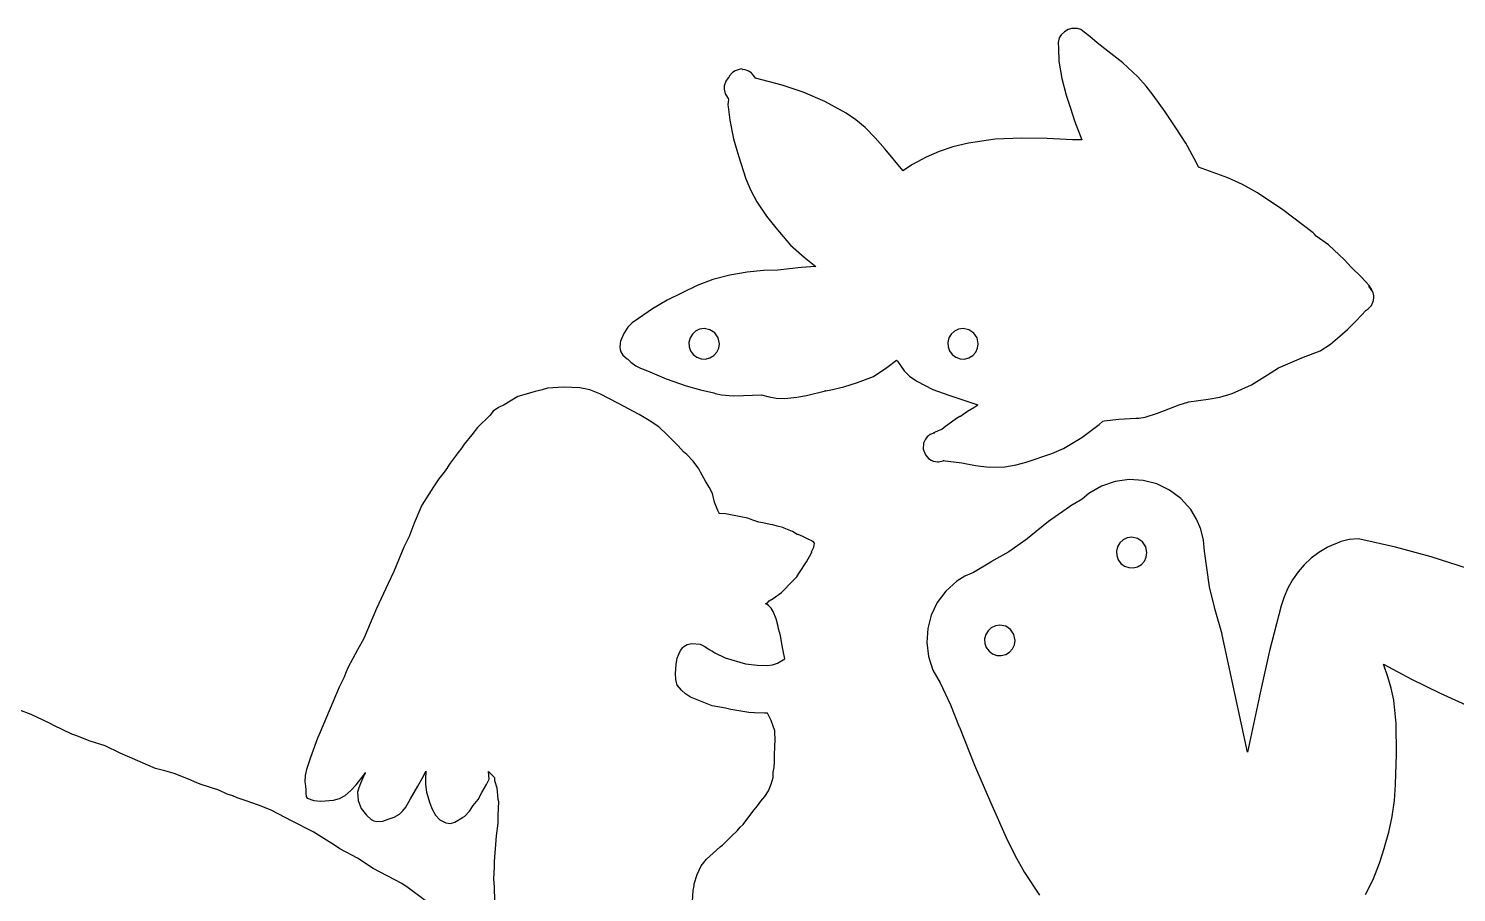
# Model space of a CAD drawing. Extents: x -104 to 747, y 152 to 800.
# Drawn here: x 135.1 to 368.5, y 658.7 to 800 of the extents above; entities that cross this region are included whole.
import ezdxf

# ---------------------------------------------------------------- set-up
doc = ezdxf.new("R2010")
doc.units = 0

msp = doc.modelspace()

# ---------------------------------------------------------------- linework, layer by layer
for p, q in [((303.904, 798.960828), (303.574, 798.45)), ((304.435, 799.445125), (303.904, 798.960828)), ((305.05225, 799.815609), (304.435, 799.445125)), ((305.641, 799.985), (305.05225, 799.815609)), ((305.643, 799.981), (305.641, 799.985)), ((306.561266, 799.969516), (305.643, 799.981)), ((307.094125, 799.811875), (306.561266, 799.969516)), ((307.649, 799.381), (307.094125, 799.811875)), ((308.602, 798.674), (307.649, 799.381)), ((309.762, 797.663), (308.602, 798.674)), ((303.574, 798.45), (303.396625, 797.696875)), ((303.396625, 797.696875), (303.427, 797.297)), ((303.427, 797.297), (303.465, 797.107)), ((303.465, 797.107), (303.468, 796.752)), ((303.468, 796.752), (303.51, 794.678)), ((311.518, 796.312), (309.762, 797.663)), ((314.010875, 794.380625), (311.518, 796.312)), ((303.51, 794.678), (304.026125, 791.83)), ((316.461, 792.114), (314.010875, 794.380625)), ((249.461, 791.924), (249.087, 791.382)), ((249.538, 792.001), (249.461, 791.924)), ((249.618, 792.201), (249.538, 792.001)), ((250.138, 792.778), (249.618, 792.201)), ((250.606, 793.072), (250.138, 792.778)), ((251.576875, 793.383875), (250.606, 793.072)), ((251.827, 793.299), (251.576875, 793.383875)), ((252.227875, 793.242), (251.772, 793.303)), ((251.772, 793.303), (251.827, 793.299)), ((252.836, 793.007), (252.227875, 793.242)), ((252.823, 792.99), (252.836, 793.007)), ((253.059, 792.844), (252.823, 792.99)), ((253.219, 792.754), (252.985, 792.909)), ((252.985, 792.909), (253.059, 792.844)), ((253.297, 792.67), (253.219, 792.754)), ((253.313, 792.657), (253.297, 792.67)), ((253.358, 792.604), (253.313, 792.657)), ((253.666, 792.235), (253.358, 792.604)), ((253.915, 791.847), (253.666, 792.235)), ((258.261, 790.725), (253.915, 791.847)), ((304.026125, 791.83), (304.729, 789.099)), ((317.77925, 790.583125), (316.461, 792.114)), ((248.81625, 790.632375), (248.793937, 790.055484)), ((248.793937, 790.055484), (248.964, 789.351)), ((249.087, 791.382), (248.81625, 790.632375)), ((248.964, 789.351), (248.969, 789.336)), ((248.969, 789.336), (249.152, 788.967)), ((261.709703, 789.563672), (258.261, 790.725)), ((265.271375, 788.069625), (261.709703, 789.563672)), ((318.943, 789.065), (317.77925, 790.583125)), ((249.152, 788.967), (249.322, 788.722)), ((249.322, 788.722), (249.476, 788.557)), ((249.446, 788.004), (249.405, 787.511)), ((249.405, 787.511), (249.425, 787.173)), ((249.425, 787.173), (249.706, 785.008)), ((249.518, 788.336), (249.446, 788.004)), ((249.476, 788.557), (249.518, 788.336)), ((268.718859, 786.170016), (265.271375, 788.069625)), ((304.729, 789.099), (305.44, 786.986)), ((305.44, 786.986), (306.068, 784.89)), ((320.88175, 786.381875), (318.943, 789.065)), ((249.706, 785.008), (250.33175, 781.964625)), ((270.328795, 785.045361), (268.718859, 786.170016)), ((271.825, 783.792), (270.328795, 785.045361)), ((306.068, 784.89), (307.293, 781.772)), ((322.666, 783.731), (320.88175, 786.381875)), ((273.506109, 782.105688), (271.825, 783.792)), ((324.287375, 781.22775), (322.666, 783.731)), ((250.33175, 781.964625), (251.115, 779.195)), ((275.119625, 780.281), (273.506109, 782.105688)), ((277.995, 776.749), (275.119625, 780.281)), ((283.950875, 779.892875), (281.844484, 778.957766)), ((286.169578, 780.636547), (283.950875, 779.892875)), ((288.76, 781.256), (286.169578, 780.636547)), ((293.107406, 781.871484), (288.76, 781.256)), ((297.4085, 782.059375), (293.107406, 781.871484)), ((301.635344, 781.982328), (297.4085, 782.059375)), ((305.76, 781.803), (301.635344, 781.982328)), ((307.293, 781.772), (305.76, 781.803)), ((325.956, 778.156), (324.287375, 781.22775)), ((251.115, 779.195), (252.3635, 775.400125)), ((279.591, 777.764), (278.008, 776.732)), ((281.844484, 778.957766), (279.591, 777.764)), ((326.347, 777.333), (325.956, 778.156)), ((252.3635, 775.400125), (253.165594, 773.518109)), ((278.008, 776.732), (277.995, 776.749)), ((331.151875, 775.568), (326.347, 777.333)), ((333.562047, 774.480563), (331.151875, 775.568)), ((253.165594, 773.518109), (254.137, 771.651)), ((336.01, 773.119), (333.562047, 774.480563)), ((340.14, 770.328), (336.01, 773.119)), ((254.137, 771.651), (255.73325, 769.324875)), ((255.73325, 769.324875), (257.253, 767.406)), ((345.095, 766.561), (340.14, 770.328)), ((257.253, 767.406), (259.64, 764.57)), ((345.316, 766.368), (345.095, 766.561)), ((345.605, 766.038), (345.316, 766.368)), ((347.607625, 764.592125), (345.605, 766.038)), ((259.64, 764.57), (261.876, 762.58)), ((350.223, 762.175), (347.607625, 764.592125)), ((261.876, 762.58), (263.798, 761.05)), ((351.296, 760.981), (350.223, 762.175)), ((246.931547, 758.932281), (244.371, 757.988)), ((249.733875, 759.66525), (246.931547, 758.932281)), ((252.571266, 760.169094), (249.733875, 759.66525)), ((255.237, 760.426), (252.571266, 760.169094)), ((257.556, 760.484), (255.237, 760.426)), ((261.394, 760.931), (257.556, 760.484)), ((263.798, 761.05), (261.394, 760.931)), ((352.969, 759.395), (351.296, 760.981)), ((354.247, 757.977), (352.969, 759.395)), ((244.371, 757.988), (239.46375, 755.582375)), ((354.874, 756.928), (354.205, 757.853)), ((354.205, 757.853), (354.505, 757.549)), ((354.663, 757.334), (354.247, 757.977)), ((354.505, 757.549), (354.668, 757.321)), ((354.705625, 757.2615), (354.663, 757.334)), ((354.668, 757.321), (354.705625, 757.2615)), ((354.931, 756.767), (354.874, 756.928)), ((354.991, 756.541), (354.931, 756.767)), ((355.034, 756.262), (354.991, 756.541)), ((237.076781, 754.167078), (234.771, 752.573)), ((239.46375, 755.582375), (237.076781, 754.167078)), ((353.748, 753.946), (354.119, 754.143)), ((354.119, 754.143), (354.618, 754.671)), ((354.618, 754.671), (354.988, 755.522)), ((354.988, 755.522), (355.043, 755.994)), ((355.043, 755.994), (355.034, 756.262)), ((233.7315, 751.862125), (233.0385, 751.165203)), ((234.771, 752.573), (233.7315, 751.862125)), ((350.74225, 750.78625), (352.138, 752.171)), ((352.138, 752.171), (353.748, 753.946)), ((232.401, 750.135), (232.028, 749.266)), ((233.0385, 751.165203), (232.401, 750.135)), ((243.592875, 750.023125), (243.211, 749.388)), ((244.1315, 750.50975), (243.592875, 750.023125)), ((244.787125, 750.82125), (244.1315, 750.50975)), ((245.52, 750.931), (244.787125, 750.82125)), ((246.47675, 750.740875), (245.52, 750.931)), ((247.288, 750.199), (246.47675, 750.740875)), ((247.829875, 749.388125), (247.288, 750.199)), ((285.925891, 750.023125), (285.544, 749.388)), ((286.464625, 750.50975), (285.925891, 750.023125)), ((287.120547, 750.82125), (286.464625, 750.50975)), ((287.854, 750.931), (287.120547, 750.82125)), ((288.826812, 750.734578), (287.854, 750.931)), ((289.6215, 750.198875), (288.826812, 750.734578)), ((290.157437, 749.404234), (289.6215, 750.198875)), ((349.105, 749.361), (350.74225, 750.78625)), ((231.788, 748.561), (231.741, 747.81)), ((231.741, 747.81), (231.785, 747.526)), ((231.785, 747.526), (231.912, 747.119)), ((231.865, 748.838), (231.788, 748.561)), ((232.028, 749.266), (231.865, 748.838)), ((243.211, 749.388), (243.031875, 748.668891)), ((243.031875, 748.668891), (243.06875, 747.943875)), ((243.06875, 747.943875), (243.31225, 747.259922)), ((243.31225, 747.259922), (243.753, 746.664)), ((247.59875, 747.0425), (247.91025, 747.698125)), ((248.02, 748.431), (247.829875, 749.388125)), ((247.91025, 747.698125), (248.02, 748.431)), ((285.544, 749.388), (285.364875, 748.668891)), ((285.364875, 748.668891), (285.40175, 747.943875)), ((285.40175, 747.943875), (285.64525, 747.259922)), ((285.64525, 747.259922), (286.086, 746.664)), ((289.93225, 747.0425), (290.244094, 747.698125)), ((290.354, 748.431), (290.157437, 749.404234)), ((290.244094, 747.698125), (290.354, 748.431)), ((343.267, 746.12), (346.237, 747.298)), ((346.237, 747.298), (347.9545, 748.37)), ((347.9545, 748.37), (349.105, 749.361)), ((231.912, 747.119), (232.237, 746.56)), ((232.237, 746.56), (232.917, 745.964)), ((232.917, 745.964), (233.051, 745.919)), ((233.051, 745.919), (233.524, 745.442)), ((233.524, 745.442), (234.347172, 744.855719)), ((234.347172, 744.855719), (235.102375, 744.4635)), ((243.753, 746.664), (244.348922, 746.22325)), ((244.348922, 746.22325), (245.032875, 745.97975)), ((245.032875, 745.97975), (245.757891, 745.942875)), ((245.757891, 745.942875), (246.477, 746.122)), ((246.477, 746.122), (247.112125, 746.503875)), ((247.112125, 746.503875), (247.59875, 747.0425)), ((275.377, 744.568), (276.977, 745.782)), ((276.977, 745.782), (277.154, 745.587)), ((277.154, 745.587), (278.245, 744.032)), ((286.086, 746.664), (286.681922, 746.22325)), ((286.681922, 746.22325), (287.365875, 745.97975)), ((287.365875, 745.97975), (288.090891, 745.942875)), ((288.090891, 745.942875), (288.81, 746.122)), ((288.81, 746.122), (289.445281, 746.503875)), ((289.445281, 746.503875), (289.93225, 747.0425)), ((339.465, 744.491), (343.267, 746.12)), ((235.102375, 744.4635), (236.239, 744.01)), ((236.239, 744.01), (239.331, 742.702625)), ((239.331, 742.702625), (242.561, 741.552)), ((270.598, 742.091), (273.19675, 743.098875)), ((273.19675, 743.098875), (275.377, 744.568)), ((278.245, 744.032), (279.123625, 743.1395)), ((279.123625, 743.1395), (280.324, 742.295)), ((335.010875, 741.733625), (337.65, 743.336)), ((337.65, 743.336), (339.465, 744.491)), ((217.869, 740.612), (216.057, 740.104)), ((218.576, 740.82), (217.869, 740.612)), ((219.039, 740.902), (218.576, 740.82)), ((219.913, 741.191), (219.039, 740.902)), ((222.542, 741.364), (219.913, 741.191)), ((222.543, 741.364), (222.542, 741.364)), ((225.195, 741.237), (222.543, 741.364)), ((226.850953, 740.901609), (225.195, 741.237)), ((228.471375, 740.270625), (226.850953, 740.901609)), ((231.519, 738.681), (228.471375, 740.270625)), ((242.561, 741.552), (244.95275, 740.92175)), ((244.95275, 740.92175), (247.133, 740.419)), ((247.133, 740.419), (247.344625, 740.30225)), ((247.344625, 740.30225), (248.352, 740.067)), ((262.274, 739.991875), (265.369, 740.767)), ((265.369, 740.767), (265.282422, 740.737828)), ((265.282422, 740.737828), (265.365625, 740.733125)), ((265.365625, 740.733125), (266.038, 740.835)), ((266.038, 740.835), (268.370875, 741.393625)), ((268.370875, 741.393625), (270.598, 742.091)), ((280.324, 742.295), (282.939453, 740.984078)), ((282.939453, 740.984078), (285.513375, 740.031375)), ((329.834641, 739.704094), (331.846, 740.3)), ((331.846, 740.3), (335.010875, 741.733625)), ((211.896375, 737.991875), (211.045, 737.408)), ((212.819, 738.461), (211.896375, 737.991875)), ((215.055, 739.803), (212.819, 738.461)), ((216.057, 740.104), (215.055, 739.803)), ((234.90175, 736.887), (231.519, 738.681)), ((248.352, 740.067), (250.243359, 739.931469)), ((250.243359, 739.931469), (251.970375, 739.97725)), ((251.970375, 739.97725), (254.901, 740.105)), ((254.901, 740.105), (256.156875, 739.749)), ((256.156875, 739.749), (257.273484, 739.535469)), ((257.273484, 739.535469), (258.711, 739.489)), ((258.711, 739.489), (260.662281, 739.681516)), ((260.662281, 739.681516), (262.274, 739.991875)), ((285.513375, 740.031375), (290.285, 738.451)), ((289.594, 737.937), (288.599, 737.376)), ((290.087, 738.273), (289.594, 737.937)), ((290.285, 738.451), (290.087, 738.273)), ((321.5005, 737.789375), (323.188094, 738.448234)), ((323.188094, 738.448234), (324.781, 738.936)), ((324.781, 738.936), (327.960625, 739.38325)), ((327.960625, 739.38325), (329.834641, 739.704094)), ((210.454, 736.703), (208.474, 734.76)), ((211.045, 737.408), (210.454, 736.703)), ((236.549438, 735.91575), (234.90175, 736.887)), ((238.124, 734.829), (236.549438, 735.91575)), ((286.764, 736.223), (284.781, 734.763)), ((287.33025, 736.52975), (286.764, 736.223)), ((287.415, 736.547), (287.33025, 736.52975)), ((288.599, 737.376), (287.415, 736.547)), ((310.121, 735.223), (310.73, 735.799)), ((310.73, 735.799), (310.95, 735.814)), ((310.95, 735.814), (313.332, 736.104)), ((313.332, 736.104), (316.098, 736.263)), ((316.098, 736.263), (316.588625, 736.26275)), ((316.588625, 736.26275), (317.623, 736.429)), ((317.623, 736.429), (319.663656, 737.077078)), ((319.663656, 737.077078), (321.5005, 737.789375)), ((207.549, 733.534), (206.277, 732.03)), ((208.474, 734.76), (207.549, 733.534)), ((239.512, 733.488), (238.124, 734.829)), ((241.299, 731.73), (239.512, 733.488)), ((281.983, 733.193), (281.706, 732.841)), ((282.198, 733.391), (281.983, 733.193)), ((282.479, 733.591), (282.198, 733.391)), ((282.891, 733.789), (282.479, 733.591)), ((282.985, 733.818), (282.891, 733.789)), ((283.006, 733.825), (282.976, 733.812)), ((282.976, 733.812), (282.985, 733.818)), ((283.171, 733.875), (283.006, 733.825)), ((283.215, 733.919), (283.093, 733.864)), ((283.093, 733.864), (283.171, 733.875)), ((283.785, 734.185), (283.215, 733.919)), ((284.345125, 734.418), (283.785, 734.185)), ((284.781, 734.763), (284.321, 734.369)), ((284.321, 734.369), (284.345125, 734.418)), ((307.293375, 733.11425), (310.121, 735.223)), ((205.904, 731.429), (205.326, 730.654)), ((206.277, 732.03), (205.904, 731.429)), ((242.121, 730.781), (241.299, 731.73)), ((281.416, 732.208), (281.34, 731.228)), ((281.34, 731.228), (281.693, 730.251)), ((281.706, 732.841), (281.416, 732.208)), ((302.354, 730.489), (304.273, 731.304)), ((304.273, 731.304), (307.293375, 733.11425)), ((203.976, 728.93), (203.569984, 728.272656)), ((205.326, 730.654), (203.976, 728.93)), ((242.686, 730.341), (242.121, 730.781)), ((243.734375, 729.231125), (242.686, 730.341)), ((244.653, 727.993), (243.734375, 729.231125)), ((281.693, 730.251), (282.222, 729.662)), ((282.222, 729.662), (282.656, 729.386)), ((282.656, 729.386), (282.963, 729.258)), ((282.963, 729.258), (283.336, 729.167)), ((283.336, 729.167), (283.673, 729.136)), ((283.673, 729.136), (283.913, 729.143)), ((283.913, 729.143), (284.622, 729.301)), ((284.622, 729.301), (284.681, 729.325)), ((284.681, 729.325), (284.723, 729.34)), ((284.723, 729.34), (284.909, 729.31)), ((284.909, 729.31), (287.638, 728.956)), ((287.638, 728.956), (289.882, 728.523)), ((289.882, 728.523), (292.14125, 728.2715)), ((294.702, 728.317), (296.5245, 728.63725)), ((296.5245, 728.63725), (298.191, 729.07)), ((298.191, 729.07), (302.354, 730.489)), ((202.164, 726.362), (201.265, 725.032)), ((203.038, 727.45), (202.164, 726.362)), ((203.571703, 728.195094), (203.038, 727.45)), ((203.569984, 728.272656), (203.592125, 728.2485)), ((203.592125, 728.2485), (203.571703, 728.195094)), ((244.923, 727.415), (244.653, 727.993)), ((245.745, 725.946), (244.923, 727.415)), ((292.14125, 728.2715), (294.702, 728.317)), ((315.004789, 726.227566), (312.711875, 725.926969)), ((317.29775, 726.08625), (315.004789, 726.227566)), ((201.265, 725.032), (199.388, 722.037)), ((246.3655, 724.96875), (245.745, 725.946)), ((246.902, 723.945), (246.3655, 724.96875)), ((246.992, 723.436), (246.902, 723.945)), ((308.399, 723.957), (307.309, 723.036)), ((310.487211, 725.173699), (308.399, 723.957)), ((312.711875, 725.926969), (310.487211, 725.173699)), ((319.522555, 725.513777), (317.29775, 726.08625)), ((321.611, 724.520906), (319.522555, 725.513777)), ((323.494883, 723.118395), (321.611, 724.520906)), ((199.388, 722.037), (198.09, 719.087)), ((247.211, 722.522), (246.992, 723.436)), ((247.75, 721.192), (247.211, 722.522)), ((305.831, 722.153), (301.82475, 719.3505)), ((305.848, 722.163), (305.831, 722.153)), ((307.309, 723.036), (305.848, 722.163)), ((325.106, 721.317), (323.494883, 723.118395)), ((248.007, 720.637), (247.75, 721.192)), ((248.059, 720.672), (248.007, 720.637)), ((249.009, 720.602), (248.059, 720.672)), ((251.503, 720.14), (249.009, 720.602)), ((252.646, 719.92), (251.503, 720.14)), ((253.508, 719.585), (252.646, 719.92)), ((254.459, 719.272), (253.508, 719.585)), ((255.14, 719.145), (254.459, 719.272)), ((256.322, 718.902), (255.14, 719.145)), ((301.82475, 719.3505), (298.087, 716.341)), ((325.11, 721.313), (325.106, 721.317)), ((326.054531, 719.761609), (325.11, 721.313)), ((326.7465, 718.094625), (326.054531, 719.761609)), ((197.307, 716.902), (196.445, 715.178)), ((198.09, 719.087), (197.307, 716.902)), ((256.746, 718.845), (256.322, 718.902)), ((257.453, 718.625), (256.746, 718.845)), ((258.365, 718.405), (257.453, 718.625)), ((258.584, 718.301), (258.365, 718.405)), ((259.959, 717.722), (258.584, 718.301)), ((260.756, 717.26), (259.959, 717.722)), ((260.923, 717.249), (260.756, 717.26)), ((261.682, 716.937), (260.923, 717.249)), ((262.658, 716.428), (261.682, 716.937)), ((315.431, 716.785), (314.697969, 716.67525)), ((316.38775, 716.594875), (315.431, 716.785)), ((327.179719, 716.342328), (326.7465, 718.094625)), ((196.445, 715.178), (194.8, 711.21)), ((263.134, 716.232), (262.658, 716.428)), ((263.096469, 714.402453), (263.198, 714.612)), ((263.237, 716.104), (263.134, 716.232)), ((263.198, 714.612), (263.477875, 715.190625)), ((263.339, 716.081), (263.237, 716.104)), ((263.571, 715.815), (263.339, 716.081)), ((263.477875, 715.190625), (263.571, 715.815)), ((298.107, 716.358), (295.364875, 714.3965)), ((298.087, 716.341), (298.107, 716.358)), ((313.121, 715.242), (312.941875, 714.522734)), ((312.941875, 714.522734), (312.97875, 713.797375)), ((313.503031, 715.877125), (313.121, 715.242)), ((314.042, 716.36375), (313.503031, 715.877125)), ((314.697969, 716.67525), (314.042, 716.36375)), ((317.199, 716.053), (316.38775, 716.594875)), ((317.7405, 715.24175), (317.199, 716.053)), ((317.931, 714.285), (317.7405, 715.24175)), ((327.348, 714.535), (327.179719, 716.342328)), ((328.141, 708.684), (327.348, 714.535)), ((347.389, 715.137), (346.033496, 714.328166)), ((347.445, 715.164), (347.389, 715.137)), ((349.7075, 716.105875), (347.445, 715.164)), ((351.012938, 716.421891), (349.7075, 716.105875)), ((352.438, 716.519), (351.012938, 716.421891)), ((352.732, 716.486), (352.438, 716.519)), ((358.58525, 715.18075), (352.732, 716.486)), ((364.377, 713.61), (358.58525, 715.18075)), ((261, 710.888), (262.234, 712.773)), ((262.234, 712.773), (263.018, 714.161)), ((263.018, 714.161), (263.11625, 714.428125)), ((263.11625, 714.428125), (263.096469, 714.402453)), ((292.379, 712.74), (289.551, 711.057)), ((292.415, 712.759), (292.379, 712.74)), ((295.364875, 714.3965), (292.415, 712.759)), ((312.97875, 713.797375), (313.22225, 713.113078)), ((313.22225, 713.113078), (313.663, 712.517)), ((313.663, 712.517), (314.258938, 712.07625)), ((316.388, 711.975), (317.023125, 712.357031)), ((317.023125, 712.357031), (317.50975, 712.896)), ((317.50975, 712.896), (317.82125, 713.551969)), ((317.82125, 713.551969), (317.931, 714.285)), ((343.645457, 712.312389), (342.62675, 711.132375)), ((344.783344, 713.382141), (343.645457, 712.312389)), ((346.033496, 714.328166), (344.783344, 713.382141)), ((364.394, 713.603), (364.377, 713.61)), ((370.322875, 711.714625), (364.394, 713.603)), ((194.8, 711.21), (193.862, 709.221)), ((259.998, 709.673), (260.666, 710.344)), ((260.666, 710.344), (261, 710.888)), ((288.14775, 710.415375), (286.839, 709.599)), ((289.551, 711.057), (288.14775, 710.415375)), ((314.258938, 712.07625), (314.943, 711.83275)), ((314.943, 711.83275), (315.668312, 711.795875)), ((315.668312, 711.795875), (316.388, 711.975)), ((341.734137, 709.855564), (340.974531, 708.495422)), ((342.62675, 711.132375), (341.734137, 709.855564)), ((193.862, 709.221), (192.731, 706.769)), ((256.785, 706.758), (258.198, 707.742)), ((258.198, 707.742), (259.998, 709.673)), ((285.046316, 708.000248), (283.650219, 706.132234)), ((286.836, 709.599), (285.046316, 708.000248)), ((286.839, 709.599), (286.836, 709.599)), ((329.078375, 704.906), (328.141, 708.684)), ((340.974531, 708.495422), (340.354848, 707.065412)), ((191.934, 705.15), (190.93875, 702.691875)), ((192.731, 706.769), (191.934, 705.15)), ((255.564, 705.891), (255.86, 706.088)), ((255.641, 705.914), (255.564, 705.891)), ((256.027, 705.637), (255.641, 705.914)), ((255.86, 706.088), (256.142, 706.377)), ((256.485125, 705.177), (256.027, 705.637)), ((256.142, 706.377), (256.785, 706.758)), ((256.836, 704.63), (256.485125, 705.177)), ((283.650219, 706.132234), (282.658137, 704.061697)), ((339.882, 705.579), (337.980875, 698.207125)), ((340.354848, 707.065412), (339.882, 705.579)), ((257.305375, 703.446625), (256.836, 704.63)), ((257.633, 702.213), (257.305375, 703.446625)), ((282.658137, 704.061697), (282.0805, 701.855375)), ((330.222, 700.939), (329.078375, 704.906)), ((190.93875, 702.691875), (189.891, 700.257)), ((257.684, 701.808), (257.633, 702.213)), ((257.993, 700.744), (257.684, 701.808)), ((258.224, 699.379), (257.993, 700.744)), ((282.0805, 701.855375), (281.927738, 699.580006)), ((291.56, 700.885), (291.380875, 700.165734)), ((291.942031, 701.520125), (291.56, 700.885)), ((292.481, 702.00675), (291.942031, 701.520125)), ((293.136969, 702.31825), (292.481, 702.00675)), ((293.87, 702.428), (293.136969, 702.31825)), ((294.82675, 702.237875), (293.87, 702.428)), ((295.638, 701.696), (294.82675, 702.237875)), ((296.179875, 700.88475), (295.638, 701.696)), ((296.37, 699.928), (296.179875, 700.88475)), ((330.24, 700.866), (330.222, 700.939)), ((334.355, 681.634), (330.24, 700.866)), ((188.85, 698.407), (188.439, 697.655)), ((189.891, 700.257), (188.85, 698.407)), ((241.363, 697.691), (241.645, 698.282625)), ((241.645, 698.282625), (242.044, 698.755)), ((242.044, 698.755), (242.198, 698.952)), ((242.198, 698.952), (242.742359, 699.243672)), ((242.742359, 699.243672), (243.486125, 699.401375)), ((243.486125, 699.401375), (244.871, 699.322)), ((244.871, 699.322), (245.626125, 698.9255)), ((245.626125, 698.9255), (246.337, 698.454)), ((246.337, 698.454), (246.925609, 698.109875)), ((246.857125, 698.164), (246.766328, 698.230125)), ((246.766328, 698.230125), (247.288, 697.922)), ((246.925609, 698.109875), (246.857125, 698.164)), ((258.468, 698.223), (258.224, 699.379)), ((258.738, 696.916), (258.468, 698.223)), ((281.927738, 699.580006), (282.210281, 697.302328)), ((291.380875, 700.165734), (291.41775, 699.440375)), ((291.41775, 699.440375), (291.66125, 698.756078)), ((291.66125, 698.756078), (292.102, 698.16)), ((292.102, 698.16), (292.698078, 697.71925)), ((295.462125, 698.000031), (295.94875, 698.539)), ((295.94875, 698.539), (296.26025, 699.194969)), ((296.26025, 699.194969), (296.37, 699.928)), ((337.980875, 698.207125), (336.331, 690.842)), ((188.079, 696.961), (187.244, 695.457)), ((188.439, 697.655), (188.079, 696.961)), ((240.861, 694.51), (240.926, 696.014)), ((240.926, 696.014), (241.08, 696.673)), ((241.08, 696.673), (241.106, 697.008)), ((241.106, 697.008), (241.363, 697.691)), ((247.288, 697.922), (248.945, 697.078)), ((248.945, 697.078), (252.274, 696.094)), ((252.274, 696.094), (254.189, 695.898)), ((254.189, 695.898), (255.875625, 695.844125)), ((255.875625, 695.844125), (256.719828, 695.938641)), ((256.719828, 695.938641), (257.518, 696.187)), ((257.518, 696.187), (258.738, 696.916)), ((282.210281, 697.302328), (282.938559, 695.08908)), ((292.698078, 697.71925), (293.382375, 697.47575)), ((293.382375, 697.47575), (294.107734, 697.438875)), ((294.107734, 697.438875), (294.827, 697.618)), ((294.827, 697.618), (295.462125, 698.000031)), ((357.325, 693.98), (356.618, 696.035)), ((356.618, 696.035), (361.198, 693.587875)), ((186.627, 693.815), (185.868, 692.288)), ((186.963625, 694.7665), (186.627, 693.815)), ((187.244, 695.457), (186.963625, 694.7665)), ((240.877625, 693.5495), (240.861, 694.51)), ((241.105, 692.625), (240.877625, 693.5495)), ((282.938559, 695.08908), (284.123, 693.007)), ((357.875844, 692.092453), (357.325, 693.98)), ((361.198, 693.587875), (365.874, 691.311)), ((185.868, 692.288), (182.72, 684.897)), ((241.812, 691.803), (241.105, 692.625)), ((242.497625, 691.168), (241.812, 691.803)), ((243.265, 690.635), (242.497625, 691.168)), ((284.123, 693.007), (285.81575, 689.367875)), ((358.275, 690.179875), (357.875844, 692.092453)), ((365.874, 691.311), (379.356, 685.18)), ((245.218, 689.86), (243.265, 690.635)), ((246.824, 689.236), (245.218, 689.86)), ((249.035, 688.842), (246.824, 689.236)), ((249.87, 688.611), (249.035, 688.842)), ((285.81575, 689.367875), (287.246, 685.776)), ((336.331, 690.835), (334.355, 681.634)), ((336.331, 690.842), (336.331, 690.835)), ((358.667, 686.325), (358.275, 690.179875)), ((135.49475, 687.80325), (133.479, 688.593)), ((137.449, 686.88), (135.49475, 687.80325)), ((138.701, 686.304), (137.449, 686.88)), ((250.564, 688.542), (249.87, 688.611)), ((252.826, 688.137), (250.564, 688.542)), ((253.739, 688.102), (252.826, 688.137)), ((255.384, 688.033), (253.739, 688.102)), ((255.885, 688.043), (255.384, 688.033)), ((256.489, 686.817), (255.885, 688.043)), ((257.067, 685.163), (256.489, 686.817)), ((139.201, 685.991), (138.701, 686.304)), ((142.137, 684.602), (139.201, 685.991)), ((142.788, 684.392), (142.137, 684.602)), ((145.153, 683.438), (142.788, 684.392)), ((182.72, 684.897), (182.309, 683.961)), ((257.157, 683.428), (257.067, 685.163)), ((287.246, 685.776), (287.26, 685.739)), ((287.26, 685.739), (289.70975, 679.535)), ((358.67, 686.298), (358.667, 686.325)), ((358.716125, 681.341625), (358.67, 686.298)), ((147.566, 682.672), (145.153, 683.438)), ((150.038, 681.468), (147.566, 682.672)), ((182.309, 683.961), (181.178, 680.791)), ((257.054, 680.884), (257.093, 682.85)), ((257.093, 682.85), (257.157, 683.428)), ((151.689, 680.781), (150.038, 681.468)), ((155.833, 678.992), (151.689, 680.781)), ((181.178, 680.791), (180.49775, 678.843875)), ((256.975, 679.149), (257.001, 680.051)), ((257.001, 680.051), (257.04, 680.537)), ((257.04, 680.537), (257.054, 680.884)), ((289.70975, 679.535), (292.32, 673.487)), ((358.595, 676.368), (358.716125, 681.341625)), ((157.315, 678.613), (155.833, 678.992)), ((158.863, 678.143), (157.315, 678.613)), ((161.473, 677.14), (158.863, 678.143)), ((162.186125, 676.7795), (161.473, 677.14)), ((180.276031, 677.839984), (180.227, 676.812)), ((180.49775, 678.843875), (180.276031, 677.839984)), ((188.606, 676.292), (189.984, 678.032)), ((189.827, 677.691), (189.352, 676.512)), ((189.984, 678.032), (189.827, 677.691)), ((189.984, 678.032), (190.109, 678.304)), ((190.109, 678.212), (189.984, 678.032)), ((190.109, 678.304), (190.109, 678.212)), ((198.694, 676.072), (199.619, 677.726)), ((199.619, 677.726), (200.031, 678.571)), ((199.995, 678.258), (199.969, 677.576)), ((199.969, 677.576), (199.9725, 676.345875)), ((200.02, 678.524), (199.995, 678.258)), ((200.031, 678.571), (200.02, 678.524)), ((209.942, 676.373), (210.379, 677.263)), ((210.379, 677.263), (210.264, 678.5)), ((210.264, 678.5), (211.227, 677.529)), ((211.227, 677.529), (211.266, 677.02)), ((256.466, 676.40325), (256.782, 677.495)), ((256.782, 677.495), (256.834, 678.386)), ((256.834, 678.386), (256.975, 679.149)), ((163.089, 676.431), (162.186125, 676.7795)), ((166.158, 675.423), (163.089, 676.431)), ((167.543, 674.8), (166.158, 675.423)), ((168.483156, 674.50925), (167.543, 674.8)), ((180.227, 676.812), (180.3355, 676.13325)), ((180.3355, 676.13325), (180.381, 675.447)), ((180.381, 675.447), (180.3835, 674.7785)), ((180.3835, 674.7785), (180.452438, 674.427187)), ((186.819, 674.557), (187.774, 675.36)), ((187.774, 675.36), (188.606, 676.292)), ((189.054875, 675.82), (188.85, 675.089)), ((188.85, 675.089), (188.953, 673.77)), ((189.352, 676.512), (189.054875, 675.82)), ((197.486, 674.013), (198.694, 676.072)), ((199.9725, 676.345875), (200.111, 675.124)), ((200.111, 675.124), (200.663, 673.319)), ((208.567, 673.921), (209.196, 675.031)), ((209.196, 675.031), (209.942, 676.373)), ((211.266, 677.02), (211.651, 675.794)), ((211.651, 675.794), (211.78, 673.979)), ((255.42, 674.407), (256.024, 675.355)), ((256.024, 675.355), (256.466, 676.40325)), ((358.412984, 673.732953), (358.595, 676.368)), ((168.440469, 674.488375), (168.50025, 674.50275)), ((169.15, 674.174), (168.440469, 674.488375)), ((168.50025, 674.50275), (168.483156, 674.50925)), ((170.626, 673.694), (169.15, 674.174)), ((172.68025, 672.97425), (170.626, 673.694)), ((174.7, 672.16), (172.68025, 672.97425)), ((180.452438, 674.427187), (180.638, 674.152)), ((180.638, 674.152), (181.700625, 673.745375)), ((181.700625, 673.745375), (182.836, 673.62)), ((182.836, 673.62), (184.8995, 673.792625)), ((184.8995, 673.792625), (185.890656, 674.094047)), ((185.890656, 674.094047), (186.819, 674.557)), ((188.953, 673.77), (189.4575, 672.45725)), ((189.4575, 672.45725), (190.328, 671.353)), ((196.275781, 672.056484), (196.71925, 672.678125)), ((196.71925, 672.678125), (197.486, 674.013)), ((200.663, 673.319), (201.052375, 672.307375)), ((207.151125, 672.00975), (207.77, 672.926)), ((207.77, 672.926), (208.567, 673.921)), ((211.78, 673.979), (211.883, 673.585)), ((211.883, 673.585), (211.793, 671.33)), ((253.71, 672.197), (254.263, 672.868)), ((254.263, 672.868), (254.79, 673.655)), ((254.79, 673.655), (255.42, 674.407)), ((292.32, 673.487), (292.324, 673.476)), ((292.324, 673.476), (294.896375, 667.6875)), ((358.029875, 671.138875), (358.412984, 673.732953)), ((178.134, 670.342), (174.7, 672.16)), ((181.593, 668.61), (178.134, 670.342)), ((190.328, 671.353), (191.086, 670.667875)), ((191.086, 670.667875), (191.523875, 670.423328)), ((191.523875, 670.423328), (192.024, 670.3)), ((192.024, 670.3), (192.9705, 670.377)), ((192.9705, 670.377), (193.875, 670.67)), ((193.875, 670.67), (194.831625, 671.025)), ((194.831625, 671.025), (195.726, 671.515)), ((195.726, 671.515), (196.275781, 672.056484)), ((201.052375, 672.307375), (201.57975, 671.349)), ((201.57975, 671.349), (202.301, 670.566125)), ((202.301, 670.566125), (203.272, 670.081)), ((204.054594, 670.007266), (204.73875, 670.182625)), ((204.73875, 670.182625), (206.009, 670.96)), ((206.009, 670.96), (206.407, 671.203)), ((206.407, 671.203), (207.151125, 672.00975)), ((211.793, 671.33), (211.767, 670.069)), ((251.899, 669.814), (252.657, 670.856)), ((252.657, 670.856), (253.71, 672.197)), ((357.476328, 668.591859), (358.029875, 671.138875)), ((185.089, 666.471), (181.593, 668.61)), ((203.272, 670.081), (204.054594, 670.007266)), ((211.522, 667.964), (211.201, 663.789)), ((211.767, 670.069), (211.522, 667.964)), ((248.518, 666.449), (250.061, 667.975)), ((250.061, 667.975), (250.948, 668.808)), ((250.948, 668.808), (251.41, 669.375)), ((251.41, 669.375), (251.899, 669.814)), ((356.783, 666.098), (357.476328, 668.591859)), ((185.943, 665.842), (185.089, 666.471)), ((188.827, 664.297), (185.943, 665.842)), ((247.015, 665.13), (248.159, 666.183)), ((248.159, 666.183), (248.518, 666.449)), ((294.896375, 667.6875), (296.323797, 664.798031)), ((355.932125, 663.479625), (356.777, 666.077)), ((356.777, 666.077), (356.783, 666.098)), ((191.397, 662.628), (188.827, 664.297)), ((211.201, 663.789), (211.186, 662.863)), ((245.01, 663.049), (245.915, 664.172375)), ((245.915, 664.172375), (247.015, 665.13)), ((296.323797, 664.798031), (297.93, 661.959)), ((354.935, 660.841), (355.932125, 663.479625)), ((196.093, 660.154), (191.397, 662.628)), ((211.186, 662.863), (211.083, 660.955)), ((211.083, 660.955), (211.173, 659.579)), ((243.918, 660.122), (244.359, 661.6245)), ((244.359, 661.6245), (245.01, 663.049)), ((297.93, 661.959), (300.382, 658.2685)), ((353.661625, 658.35025), (354.926, 660.824)), ((354.926, 660.824), (354.935, 660.841)), ((197.122, 659.45), (196.093, 660.154)), ((199.893, 657.378), (197.122, 659.45)), ((211.173, 659.579), (211.314, 655.183)), ((243.609, 657.254), (243.712, 659.012)), ((243.712, 659.012), (243.892, 659.798)), ((243.892, 659.798), (243.918, 660.122))]:
    msp.add_line(p, q)

doc.saveas('drawing.dxf')
